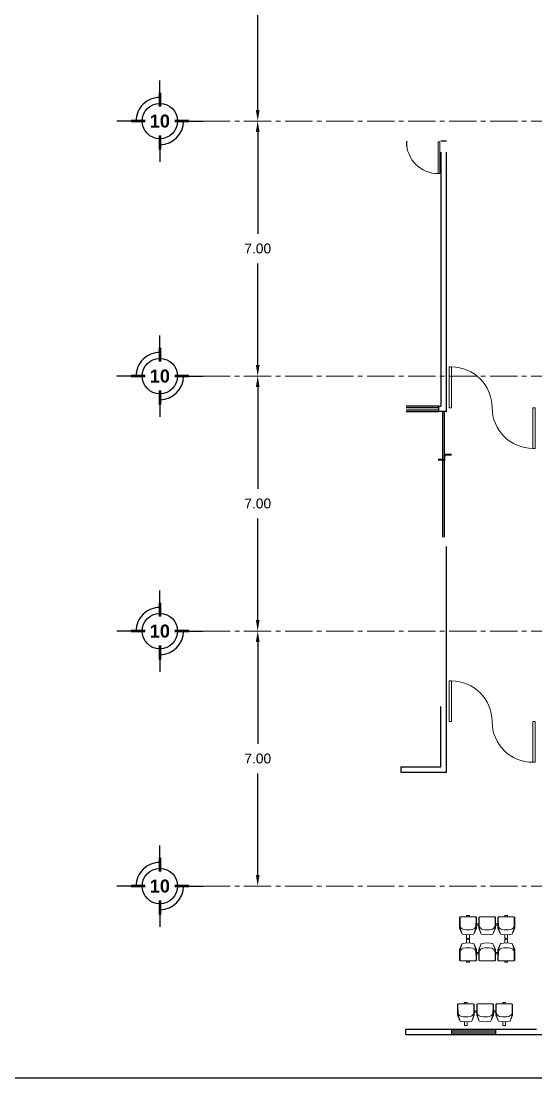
# Model space of a CAD drawing. Header units: millimetres. Extents: x 2523 to 2756, y 378 to 482.
# Drawn here: x 2598.48 to 2612.61, y 430.17 to 459.18 of the extents above; entities that cross this region are included whole.
import ezdxf
from ezdxf.enums import TextEntityAlignment as Align

# ---------------------------------------------------------------- set-up
doc = ezdxf.new("R2010")
doc.units = ezdxf.units.MM
doc.linetypes.add('CENTER2', pattern=[1.125, 0.75, -0.125, 0.125, -0.125])
doc.linetypes.add('REF ONCO-QUERETARO$0$CENTER', pattern=[2, 1.25, -0.25, 0.25, -0.25])
doc.layers.get('Defpoints').update_dxf_attribs({"color": 8})
for name, color, linetype, lineweight in [('CVE_EJE', 3, 'Continuous', 0), ('DIM', 3, 'Continuous', 0), ('EJES', 9, 'CENTER2', 0), ('MOB', 161, 'Continuous', 15)]:
    doc.layers.add(name, color=color, linetype=linetype, lineweight=lineweight)
doc.layers.add('EJES GENERALES', color=2, linetype='REF ONCO-QUERETARO$0$CENTER')
doc.styles.add('BRMNAMES', font='swisseb.ttf', dxfattribs={"oblique": 15, "height": 10})
doc.styles.add('TXG150', font='arial.ttf', dxfattribs={"height": 0.27})
doc.dimstyles.new('DIM150', dxfattribs={"dimtxt": 0.27, "dimasz": 0.3, "dimexe": 0, "dimexo": 18, "dimgap": 0.27, "dimtad": 1, "dimtih": 1, "dimtoh": 1, "dimzin": 1, "dimdsep": 46, "dimtxsty": 'TXG150', "dimblk": 'CT', "dimcen": 0.27, "dimse1": 1, "dimse2": 1, "dimclrd": 1, "dimclre": 9, "dimclrt": 256, "dimazin": 0, "dimtfac": 1, "dimtix": 1, "dimtmove": 2, "dimatfit": 2, "dimldrblk": 'CT', "dimfxl": 1, "dimtolj": 1, "dimtzin": 0, "dimarcsym": 0})

# ---------------------------------------------------------------- blocks, each defined once
blk = doc.blocks.new('P10')
blk.add_lwpolyline([(-0.9, 0.9), (-0.95, 0.9), (-0.95, 0), (-0.9, 0)], close=True)
blk.add_arc((-0.9, 0), 0.9, 0, 90)
blk = doc.blocks.new('A$C1B6253C0')
for p, q in [((0.44, 0.591), (0.02, 0.591)), ((0.192, 0.591), (0.192, 0.631)), ((0.192, 0.631), (0.267, 0.631)), ((0.267, 0.591), (0.267, 0.631)), ((0.965, 0.591), (0.545, 0.591)), ((1.49, 0.591), (1.07, 0.591)), ((1.317, 0.631), (1.242, 0.631)), ((1.242, 0.591), (1.242, 0.631)), ((1.317, 0.591), (1.317, 0.631)), ((0, 0.571), (0, 0.281)), ((0.014, 0.277), (0.011, 0.574)), ((0.446, 0.277), (0.449, 0.574)), ((0.46, 0.281), (0.46, 0.571)), ((0.525, 0.401), (0.46, 0.401)), ((0.525, 0.363), (0.46, 0.363)), ((0.525, 0.571), (0.525, 0.281)), ((0.539, 0.277), (0.536, 0.574)), ((0.971, 0.277), (0.974, 0.574)), ((0.985, 0.281), (0.985, 0.571)), ((1.05, 0.401), (0.985, 0.401)), ((1.05, 0.363), (0.985, 0.363)), ((1.05, 0.571), (1.05, 0.281)), ((1.064, 0.277), (1.061, 0.574)), ((1.496, 0.277), (1.499, 0.574)), ((1.51, 0.281), (1.51, 0.571)), ((0, 0.281), (0.07, 0.118)), ((0.07, 0.118), (0.014, 0.277)), ((0.192, 0.1), (0.192, 0)), ((0.192, 0), (0.267, 0)), ((0.267, 0.1), (0.267, 0)), ((0.46, 0.281), (0.39, 0.118)), ((0.39, 0.118), (0.446, 0.277)), ((0.525, 0.281), (0.595, 0.118)), ((0.595, 0.118), (0.539, 0.277)), ((0.985, 0.281), (0.915, 0.118)), ((0.915, 0.118), (0.971, 0.277)), ((1.05, 0.281), (1.12, 0.118)), ((1.12, 0.118), (1.064, 0.277)), ((1.242, 0.1), (1.242, 0)), ((1.317, 0), (1.242, 0)), ((1.317, 0.1), (1.317, 0)), ((1.51, 0.281), (1.44, 0.118)), ((1.44, 0.118), (1.496, 0.277))]:
    blk.add_line(p, q)
for centre, radius, start, end in [((0.02, 0.571), 0.02, 90, 180), ((0.028, 0.574), 0.0178, 92.2777, 179.6564), ((0.432, 0.574), 0.0178, 0.3436, 87.7223), ((0.44, 0.571), 0.02, 0, 90), ((0.545, 0.571), 0.02, 90, 180), ((0.553, 0.574), 0.0178, 92.2777, 179.6564), ((0.957, 0.574), 0.0178, 0.3436, 87.7223), ((0.965, 0.571), 0.02, 0, 90), ((1.07, 0.571), 0.02, 90, 180), ((1.078, 0.574), 0.0178, 92.2777, 179.6564), ((1.482, 0.574), 0.0178, 0.3436, 87.7223), ((1.49, 0.571), 0.02, 0, 90), ((0.125, 0.359), 0.113, 190.0573, 259.8751), ((0.332, 0.36), 0.116, 281.3112, 349.5352), ((0.65, 0.359), 0.113, 190.0573, 259.8751), ((0.857, 0.36), 0.116, 281.3112, 349.5352), ((1.175, 0.359), 0.113, 190.0573, 259.8751), ((1.382, 0.36), 0.116, 281.3112, 349.5352), ((0.23, 0.835), 0.735, 257.4369, 282.5631), ((0.233, 0.879), 0.645, 258.5585, 280.9211), ((0.755, 0.835), 0.735, 257.4369, 282.5631), ((0.758, 0.879), 0.645, 258.5585, 280.9211), ((1.28, 0.835), 0.735, 257.4369, 282.5631), ((1.283, 0.879), 0.645, 258.5585, 280.9211)]:
    blk.add_arc(centre, radius, start, end)
blk = doc.blocks.new('CT')
blk.add_line((0, -0.75), (0, 0.75))
blk.add_solid([(-1, -0.167), (-1, 0.167), (0, 0)])
blk = doc.blocks.new('*D179')
at = {"layer": 'Defpoints', "color": 0, "transparency": 16777216}
for p in [(2604.975, 456.44), (2604.975, 449.44), (2604.975, 449.44)]:
    blk.add_point(p, dxfattribs=at)
at = {"layer": 'DIM', "color": 1, "lineweight": -2, "transparency": 16777216}
for p, q in [((2604.975, 456.14), (2604.975, 453.348)), ((2604.975, 449.74), (2604.975, 452.532))]:
    blk.add_line(p, q, dxfattribs=at)
at = {"layer": 'DIM', "color": 1, "lineweight": -2, "transparency": 16777216, "xscale": 0.3, "yscale": 0.3, "zscale": 0.3}
for p, rotation in [((2604.975, 456.44), 90), ((2604.975, 449.44), 270)]:
    blk.add_blockref('CT', p, dxfattribs=dict(at, rotation=rotation))
at = {"layer": 'DIM', "transparency": 16777216, "insert": (2604.975, 452.94), "char_height": 0.27, "attachment_point": 5, "style": 'TXG150'}
blk.add_mtext('\\A1;7.00', dxfattribs=at)
blk = doc.blocks.new('*D180')
at = {"layer": 'Defpoints', "color": 0, "transparency": 16777216}
for p in [(2604.975, 463.44), (2604.542, 456.44), (2604.975, 456.44)]:
    blk.add_point(p, dxfattribs=at)
at = {"layer": 'DIM', "color": 1, "lineweight": -2, "transparency": 16777216}
for p, q in [((2604.975, 463.14), (2604.975, 460.348)), ((2604.975, 456.74), (2604.975, 459.532))]:
    blk.add_line(p, q, dxfattribs=at)
at = {"layer": 'DIM', "color": 1, "lineweight": -2, "transparency": 16777216, "xscale": 0.3, "yscale": 0.3, "zscale": 0.3}
for p, rotation in [((2604.975, 463.44), 90), ((2604.975, 456.44), 270)]:
    blk.add_blockref('CT', p, dxfattribs=dict(at, rotation=rotation))
at = {"layer": 'DIM', "transparency": 16777216, "insert": (2604.975, 459.94), "char_height": 0.27, "attachment_point": 5, "style": 'TXG150'}
blk.add_mtext('\\A1;7.00', dxfattribs=at)
blk = doc.blocks.new('*D183')
at = {"layer": 'Defpoints', "color": 0, "transparency": 16777216}
for p in [(2604.975, 449.44), (2604.975, 442.44), (2604.975, 442.44)]:
    blk.add_point(p, dxfattribs=at)
at = {"layer": 'DIM', "color": 1, "lineweight": -2, "transparency": 16777216}
for p, q in [((2604.975, 449.14), (2604.975, 446.348)), ((2604.975, 442.74), (2604.975, 445.532))]:
    blk.add_line(p, q, dxfattribs=at)
at = {"layer": 'DIM', "color": 1, "lineweight": -2, "transparency": 16777216, "xscale": 0.3, "yscale": 0.3, "zscale": 0.3}
for p, rotation in [((2604.975, 449.44), 90), ((2604.975, 442.44), 270)]:
    blk.add_blockref('CT', p, dxfattribs=dict(at, rotation=rotation))
at = {"layer": 'DIM', "transparency": 16777216, "insert": (2604.975, 445.94), "char_height": 0.27, "attachment_point": 5, "style": 'TXG150'}
blk.add_mtext('\\A1;7.00', dxfattribs=at)
blk = doc.blocks.new('*D184')
at = {"layer": 'Defpoints', "color": 0, "transparency": 16777216}
for p in [(2604.975, 442.44), (2604.975, 435.44), (2604.975, 435.44)]:
    blk.add_point(p, dxfattribs=at)
at = {"layer": 'DIM', "color": 1, "lineweight": -2, "transparency": 16777216}
for p, q in [((2604.975, 442.14), (2604.975, 439.348)), ((2604.975, 435.74), (2604.975, 438.532))]:
    blk.add_line(p, q, dxfattribs=at)
at = {"layer": 'DIM', "color": 1, "lineweight": -2, "transparency": 16777216, "xscale": 0.3, "yscale": 0.3, "zscale": 0.3}
for p, rotation in [((2604.975, 442.44), 90), ((2604.975, 435.44), 270)]:
    blk.add_blockref('CT', p, dxfattribs=dict(at, rotation=rotation))
at = {"layer": 'DIM', "transparency": 16777216, "insert": (2604.975, 438.94), "char_height": 0.27, "attachment_point": 5, "style": 'TXG150'}
blk.add_mtext('\\A1;7.00', dxfattribs=at)
blk = doc.blocks.new('A$C69382806')
at = {"linetype": 'Continuous'}
for p, q in [((-5.226, 0.785), (-5.226, 1.414)), ((-5.23, 0.719), (-5.23, 1.022)), ((-5.716, 0.299), (-6.406, 0.299)), ((-6.019, 0.299), (-5.716, 0.299)), ((-4.433, 0.299), (-4.736, 0.299)), ((-4.736, 0.299), (-4.046, 0.299)), ((-5.23, -0.12), (-5.23, -0.423)), ((-5.226, -0.186), (-5.226, -0.816))]:
    blk.add_line(p, q, dxfattribs=at)
at = {"linetype": 'Continuous', "const_width": 0.0711}
for points in [[(-5.226, 0.692), (-5.226, 1.081)], [(-5.63, 0.299), (-6.019, 0.299)], [(-4.822, 0.299), (-4.433, 0.299)], [(-4.745, 0.299), (-4.442, 0.299)], [(-5.226, -0.094), (-5.226, -0.483)]]:
    blk.add_lwpolyline(points, dxfattribs=at)
at = {"linetype": 'Continuous'}
blk.add_circle((-5.23, 0.299), 0.485, dxfattribs=at)
for start, end in [(89.6058, 180), (270.3942, 0)]:
    blk.add_arc((-5.23, 0.299), 0.65, start, end, dxfattribs=at)
blk = doc.blocks.new('*D188')
at = {"layer": 'Defpoints', "color": 0, "transparency": 16777216}
for p in [(2604.975, 442.44), (2604.542, 435.44), (2604.975, 435.44)]:
    blk.add_point(p, dxfattribs=at)
at = {"layer": 'DIM', "color": 1, "lineweight": -2, "transparency": 16777216}
for p, q in [((2604.975, 442.14), (2604.975, 439.348)), ((2604.975, 435.74), (2604.975, 438.532))]:
    blk.add_line(p, q, dxfattribs=at)
at = {"layer": 'DIM', "color": 1, "lineweight": -2, "transparency": 16777216, "xscale": 0.3, "yscale": 0.3, "zscale": 0.3}
for p, rotation in [((2604.975, 442.44), 90), ((2604.975, 435.44), 270)]:
    blk.add_blockref('CT', p, dxfattribs=dict(at, rotation=rotation))
at = {"layer": 'DIM', "transparency": 16777216, "insert": (2604.975, 438.94), "char_height": 0.27, "attachment_point": 5, "style": 'TXG150'}
blk.add_mtext('\\A1;7.00', dxfattribs=at)
blk = doc.blocks.new('*D187')
at = {"layer": 'Defpoints', "color": 0, "transparency": 16777216}
for p in [(2604.975, 449.44), (2604.542, 442.44), (2604.975, 442.44)]:
    blk.add_point(p, dxfattribs=at)
at = {"layer": 'DIM', "color": 1, "lineweight": -2, "transparency": 16777216}
for p, q in [((2604.975, 449.14), (2604.975, 446.348)), ((2604.975, 442.74), (2604.975, 445.532))]:
    blk.add_line(p, q, dxfattribs=at)
at = {"layer": 'DIM', "color": 1, "lineweight": -2, "transparency": 16777216, "xscale": 0.3, "yscale": 0.3, "zscale": 0.3}
for p, rotation in [((2604.975, 449.44), 90), ((2604.975, 442.44), 270)]:
    blk.add_blockref('CT', p, dxfattribs=dict(at, rotation=rotation))
at = {"layer": 'DIM', "transparency": 16777216, "insert": (2604.975, 445.94), "char_height": 0.27, "attachment_point": 5, "style": 'TXG150'}
blk.add_mtext('\\A1;7.00', dxfattribs=at)

msp = doc.modelspace()

# ---------------------------------------------------------------- linework, layer by layer
for p, q in [((2609.0574, 455.8901), (2609.0574, 455.7401)), ((2610.1502, 455.8901), (2610.0002, 455.8901)), ((2610.0002, 455.5901), (2610.0002, 448.6151)), ((2610.1502, 448.4651), (2610.1502, 455.5901)), ((2609.9439, 448.6151), (2609.0439, 448.6151)), ((2609.9439, 448.5651), (2609.0439, 448.5651)), ((2609.0439, 448.5151), (2609.9439, 448.5151)), ((2609.0439, 448.4651), (2609.9439, 448.4651)), ((2609.9439, 448.4651), (2609.9439, 448.6151)), ((2609.9439, 448.6151), (2610.0002, 448.6151)), ((2610.1502, 448.4651), (2609.9439, 448.4651)), ((2610.05, 445.0151), (2610.05, 448.4651)), ((2610.1, 445.0151), (2610.1, 448.4651)), ((2610.0002, 438.7151), (2610.0002, 440.3651)), ((2608.9002, 438.7151), (2608.9002, 438.5651)), ((2608.9002, 438.7151), (2610.0002, 438.7151)), ((2609.0346, 431.3651), (2609.0346, 431.5151)), ((2609.0346, 431.5151), (2610.3046, 431.5151)), ((2609.0346, 431.3651), (2610.3046, 431.3651)), ((2610.3046, 431.3651), (2610.3046, 431.5151)), ((2610.3046, 431.5151), (2611.5046, 431.5151)), ((2610.3046, 431.4651), (2611.5046, 431.4651)), ((2610.3046, 431.4151), (2611.5046, 431.4151)), ((2610.3046, 431.3651), (2611.5046, 431.3651)), ((2611.5046, 431.3651), (2611.5046, 431.5151)), ((2611.5046, 431.5151), (2612.6246, 431.5151)), ((2611.5046, 431.3651), (2612.7746, 431.3651))]:
    msp.add_line(p, q)
at = {"const_width": 0.05}
msp.add_lwpolyline([(2610.293, 447.2818), (2610.1, 447.2818), (2610.1, 447.1445), (2609.9184, 447.1445)], dxfattribs=at)
msp.add_lwpolyline([(2608.9002, 438.5651), (2610.1502, 438.5651), (2610.1502, 444.7651)])
at = {"layer": 'Defpoints'}
for points in [[(2522.655, 430.1749), (2600.0821, 430.1749)], [(2560.2731, 430.1749), (2637.7002, 430.1749)], [(2600.0821, 430.1749), (2736.8942, 430.1749)]]:
    msp.add_lwpolyline(points, dxfattribs=at)
at = {"layer": 'EJES'}
for p, q in [((2603.4731, 456.4401), (2633.8724, 456.4401)), ((2603.4731, 449.4401), (2633.8724, 449.4401)), ((2603.4731, 442.4401), (2633.8724, 442.4401)), ((2603.4731, 435.4401), (2633.8724, 435.4401))]:
    msp.add_line(p, q, dxfattribs=at)

# ---------------------------------------------------------------- block references
at = {"layer": 'EJES GENERALES'}
for p in [(2607.5194, 456.1408), (2607.5194, 449.1408), (2607.5194, 442.1408), (2607.5194, 435.1408)]:
    msp.add_blockref('A$C69382806', p, dxfattribs=at)
at = {"layer": 'MOB', "rotation": 180}
for p, xscale, yscale, zscale in [((2609.0574, 455.8651), 0.9660424361936748, 0.9660424361936748, 0.9660424361936748), ((2611.4063, 448.5717), 1.241982719860971, 1.241982719860971, 1.241982719860971), ((2611.4063, 439.9544), 1.241982719860971, 1.241982719860971, 1.241982719860971)]:
    msp.add_blockref('P10', p, dxfattribs=dict(at, xscale=xscale, yscale=yscale, zscale=zscale))
at = {"layer": 'MOB', "xscale": 1.241982719860971, "yscale": 1.241982719860971, "zscale": 1.241982719860971}
for p in [(2611.4063, 448.5717), (2611.4063, 439.9544)]:
    msp.add_blockref('P10', p, dxfattribs=at)
at = {"layer": 'MOB'}
msp.add_blockref('A$C1B6253C0', (2610.5145, 434.0043), dxfattribs=at)
at = {"layer": 'MOB', "xscale": -1, "rotation": 180}
msp.add_blockref('A$C1B6253C0', (2610.5145, 433.9793), dxfattribs=at)
at = {"layer": 'MOB', "xscale": -1}
msp.add_blockref('A$C1B6253C0', (2611.9668, 431.6153), dxfattribs=at)

# ---------------------------------------------------------------- texts
at = {"layer": 'CVE_EJE', "style": 'BRMNAMES'}
for p in [(2602.2891, 456.2623), (2602.2891, 449.2623), (2602.2891, 442.2623), (2602.2891, 435.2623)]:
    msp.add_text('10', height=0.35552, dxfattribs=at).set_placement(p, align=Align.CENTER)

# ---------------------------------------------------------------- dimensions: what is measured, and where the dimension line sits
at = {"layer": 'DIM'}
for base, p1, p2, picture, middle in [((2604.9752, 456.4401), (2604.9752, 463.4401), (2604.5418, 456.4401), '*D180', (2604.9752, 459.9401)), ((2604.9752, 449.4401), (2604.9752, 456.4401), (2604.9752, 449.4401), '*D179', (2604.9752, 452.9401)), ((2604.9752, 442.4401), (2604.9752, 449.4401), (2604.5418, 442.4401), '*D187', (2604.9752, 445.9401)), ((2604.9752, 442.4401), (2604.9752, 449.4401), (2604.9752, 442.4401), '*D183', (2604.9752, 445.9401)), ((2604.9752, 435.4401), (2604.9752, 442.4401), (2604.5418, 435.4401), '*D188', (2604.9752, 438.9401)), ((2604.9752, 435.4401), (2604.9752, 442.4401), (2604.9752, 435.4401), '*D184', (2604.9752, 438.9401))]:
    dim = msp.add_linear_dim(base=base, p1=p1, p2=p2, angle=90, dimstyle='DIM150', dxfattribs=at)
    dim.commit()
    dim.dimension.update_dxf_attribs({"geometry": picture, "text_midpoint": middle})

doc.saveas('drawing.dxf')
